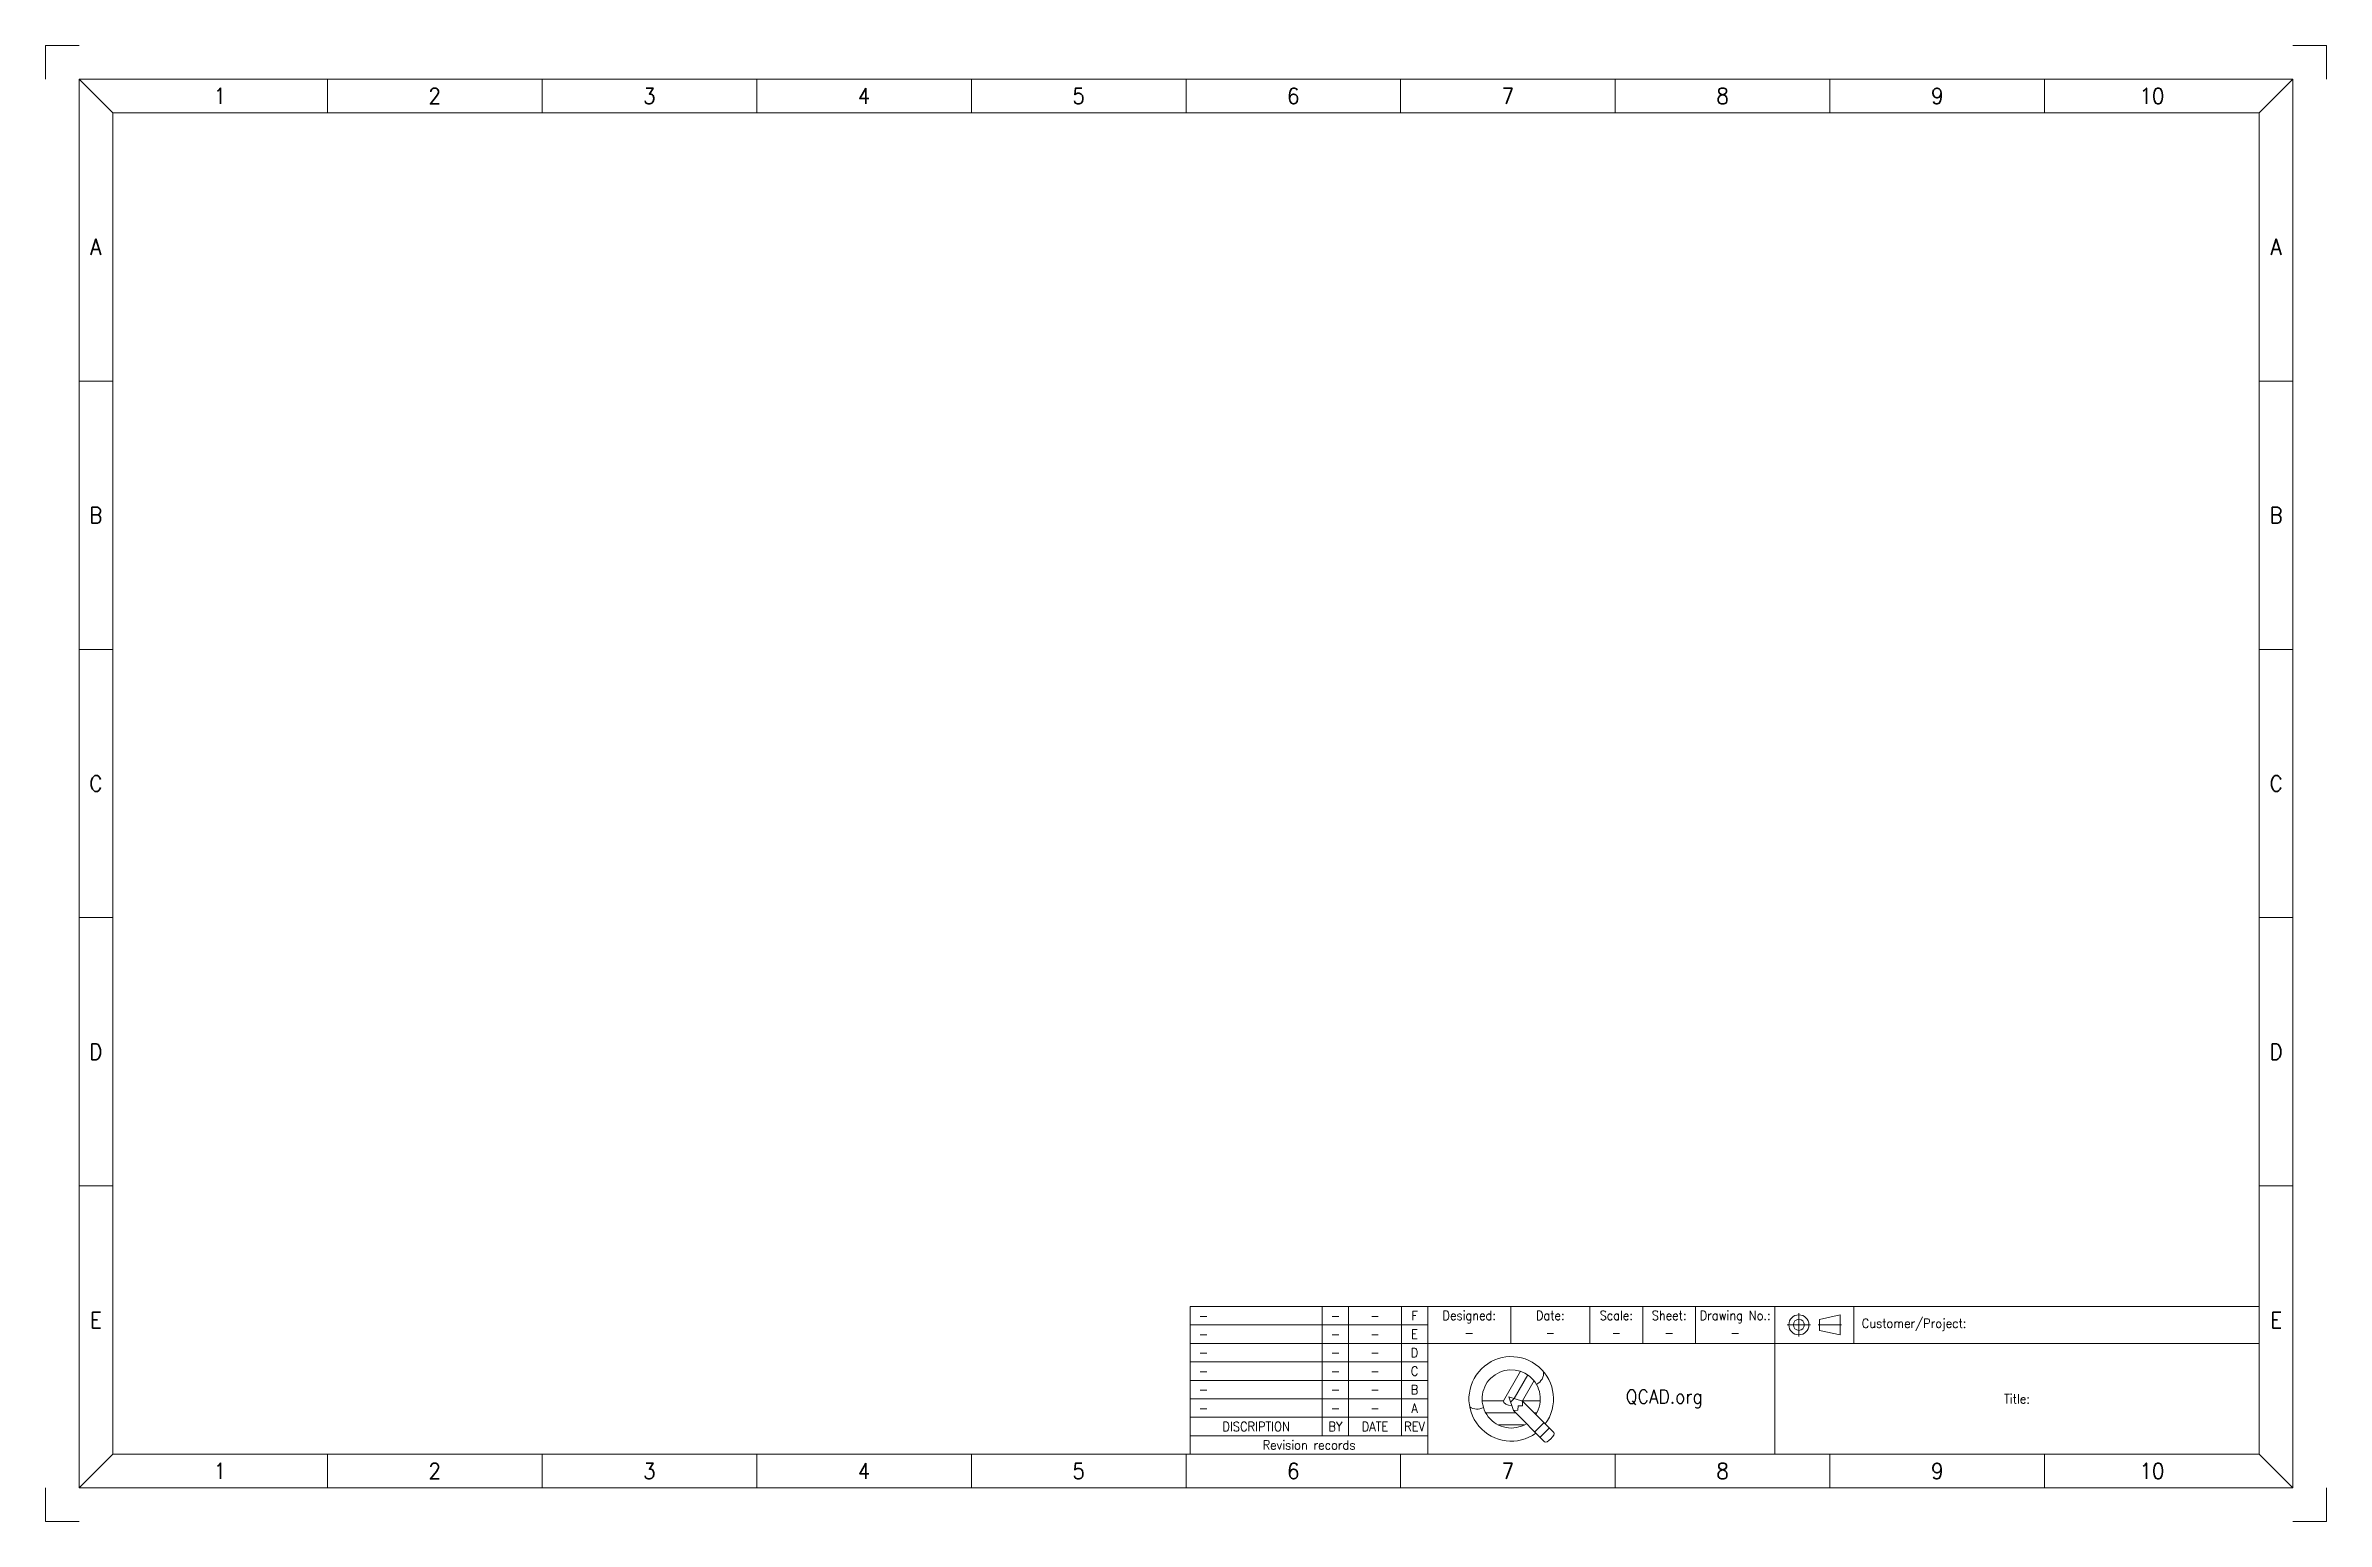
# Model space of a CAD drawing. Header units: inches. Extents: x 0 to 17, y 0 to 11.
import ezdxf

# ---------------------------------------------------------------- set-up
doc = ezdxf.new("R2010")
doc.units = ezdxf.units.IN
doc.header["$MEASUREMENT"] = 0
doc.linetypes.add('DASHDOT2', pattern=[12, 6, -2.95, 0.1, -2.95])
doc.layers.add('9.1 Drawing sheet', color=9, linetype='Continuous', lineweight=9, true_color=0xc0c0c0)
doc.styles.add('textstyle0', font='Standard')
doc.styles.add('textstyle1', font='Standard')
doc.styles.add('textstyle10', font='Standard')
doc.styles.add('textstyle11', font='Standard')
doc.styles.add('textstyle12', font='Standard')
doc.styles.add('textstyle13', font='Standard')
doc.styles.add('textstyle14', font='Standard')
doc.styles.add('textstyle15', font='Standard')
doc.styles.add('textstyle16', font='Standard')
doc.styles.add('textstyle17', font='Standard')
doc.styles.add('textstyle18', font='Standard')
doc.styles.add('textstyle19', font='Standard')
doc.styles.add('textstyle2', font='Standard')
doc.styles.add('textstyle20', font='Standard')
doc.styles.add('textstyle21', font='Standard')
doc.styles.add('textstyle22', font='Standard')
doc.styles.add('textstyle23', font='Standard')
doc.styles.add('textstyle24', font='Standard')
doc.styles.add('textstyle25', font='Standard')
doc.styles.add('textstyle26', font='Standard')
doc.styles.add('textstyle27', font='Standard')
doc.styles.add('textstyle28', font='Standard')
doc.styles.add('textstyle29', font='Standard')
doc.styles.add('textstyle3', font='Standard')
doc.styles.add('textstyle30', font='Standard')
doc.styles.add('textstyle31', font='Standard')
doc.styles.add('textstyle32', font='Standard')
doc.styles.add('textstyle33', font='Standard')
doc.styles.add('textstyle34', font='Standard')
doc.styles.add('textstyle35', font='Standard')
doc.styles.add('textstyle36', font='Standard')
doc.styles.add('textstyle37', font='Standard')
doc.styles.add('textstyle38', font='Standard')
doc.styles.add('textstyle39', font='Standard')
doc.styles.add('textstyle4', font='Standard')
doc.styles.add('textstyle40', font='Standard')
doc.styles.add('textstyle41', font='Standard')
doc.styles.add('textstyle42', font='Standard')
doc.styles.add('textstyle43', font='Standard')
doc.styles.add('textstyle44', font='Standard')
doc.styles.add('textstyle45', font='Standard')
doc.styles.add('textstyle46', font='Standard')
doc.styles.add('textstyle47', font='Standard')
doc.styles.add('textstyle48', font='Standard')
doc.styles.add('textstyle49', font='Standard')
doc.styles.add('textstyle5', font='Standard')
doc.styles.add('textstyle50', font='Standard')
doc.styles.add('textstyle51', font='Standard')
doc.styles.add('textstyle52', font='Standard')
doc.styles.add('textstyle53', font='Standard')
doc.styles.add('textstyle54', font='Standard')
doc.styles.add('textstyle55', font='Standard')
doc.styles.add('textstyle56', font='Standard')
doc.styles.add('textstyle57', font='Standard')
doc.styles.add('textstyle58', font='Standard')
doc.styles.add('textstyle59', font='Standard')
doc.styles.add('textstyle6', font='Standard')
doc.styles.add('textstyle60', font='Standard')
doc.styles.add('textstyle61', font='Standard')
doc.styles.add('textstyle62', font='Standard')
doc.styles.add('textstyle63', font='Standard')
doc.styles.add('textstyle64', font='Standard')
doc.styles.add('textstyle65', font='Standard')
doc.styles.add('textstyle66', font='Standard')
doc.styles.add('textstyle67', font='Standard')
doc.styles.add('textstyle68', font='Standard')
doc.styles.add('textstyle69', font='Standard')
doc.styles.add('textstyle7', font='Standard')
doc.styles.add('textstyle70', font='Standard')
doc.styles.add('textstyle71', font='Standard')
doc.styles.add('textstyle8', font='Standard')
doc.styles.add('textstyle9', font='Standard')

# ---------------------------------------------------------------- blocks, each defined once
blk = doc.blocks.new('Zoned border')
at = {"layer": '9.1 Drawing sheet'}
for p, q in [((0, 11), (0.25, 11)), ((0, 10.75), (0, 11)), ((17, 11), (16.75, 11)), ((17, 10.75), (17, 11)), ((0.25, 0.25), (0.25, 10.75)), ((0.25, 10.75), (16.75, 10.75)), ((0.25, 10.75), (0.5, 10.5)), ((2.1, 10.5), (2.1, 10.75)), ((3.7, 10.5), (3.7, 10.75)), ((5.3, 10.5), (5.3, 10.75)), ((6.9, 10.5), (6.9, 10.75)), ((8.5, 10.5), (8.5, 10.75)), ((10.1, 10.5), (10.1, 10.75)), ((11.7, 10.5), (11.7, 10.75)), ((13.3, 10.5), (13.3, 10.75)), ((14.9, 10.5), (14.9, 10.75)), ((16.75, 10.75), (16.5, 10.5)), ((16.75, 0.25), (16.75, 10.75)), ((0.25, 8.5), (0.5, 8.5)), ((16.5, 8.5), (16.75, 8.5)), ((0.25, 6.5), (0.5, 6.5)), ((16.5, 6.5), (16.75, 6.5)), ((0.25, 4.5), (0.5, 4.5)), ((16.5, 4.5), (16.75, 4.5)), ((0.25, 2.5), (0.5, 2.5)), ((16.5, 2.5), (16.75, 2.5)), ((0.25, 0.25), (0.5, 0.5)), ((2.1, 0.25), (2.1, 0.5)), ((3.7, 0.25), (3.7, 0.5)), ((5.3, 0.25), (5.3, 0.5)), ((6.9, 0.25), (6.9, 0.5)), ((8.5, 0.25), (8.5, 0.5)), ((10.1, 0.25), (10.1, 0.5)), ((11.7, 0.25), (11.7, 0.5)), ((13.3, 0.25), (13.3, 0.5)), ((14.9, 0.25), (14.9, 0.5)), ((16.75, 0.25), (16.5, 0.5)), ((0, 0.25), (0, 0)), ((0.25, 0.25), (16.75, 0.25)), ((17, 0.25), (17, 0)), ((0, 0), (0.25, 0)), ((17, 0), (16.75, 0))]:
    blk.add_line(p, q, dxfattribs=at)
at = {"layer": '9.1 Drawing sheet', "attachment_point": 5}
for s, insert, char_height, style in [('1', (1.3, 10.625), 0.118, 'textstyle66'), ('2', (2.9, 10.625), 0.118, 'textstyle67'), ('3', (4.5, 10.625), 0.118, 'textstyle68'), ('4', (6.1, 10.625), 0.118, 'textstyle69'), ('5', (7.7, 10.625), 0.118, 'textstyle70'), ('6', (9.3, 10.625), 0.118, 'textstyle61'), ('7', (10.9, 10.625), 0.118, 'textstyle62'), ('8', (12.5, 10.625), 0.118, 'textstyle63'), ('9', (14.1, 10.625), 0.118, 'textstyle64'), ('10', (15.7, 10.625), 0.1181, 'textstyle65'), ('A', (0.375, 9.5), 0.118, 'textstyle46'), ('A', (16.625, 9.5), 0.118, 'textstyle60'), ('B', (0.375, 7.5), 0.118, 'textstyle45'), ('B', (16.625, 7.5), 0.118, 'textstyle58'), ('C', (0.375, 5.5), 0.118, 'textstyle44'), ('C', (16.625, 5.5), 0.118, 'textstyle57'), ('D', (0.375, 3.5), 0.118, 'textstyle43'), ('D', (16.625, 3.5), 0.118, 'textstyle56'), ('E', (0.375, 1.5), 0.118, 'textstyle41'), ('E', (16.625, 1.5), 0.118, 'textstyle59'), ('1', (1.3, 0.375), 0.118, 'textstyle42'), ('2', (2.9, 0.375), 0.118, 'textstyle47'), ('3', (4.5, 0.375), 0.118, 'textstyle48'), ('4', (6.1, 0.375), 0.118, 'textstyle49'), ('5', (7.7, 0.375), 0.118, 'textstyle50'), ('6', (9.3, 0.375), 0.118, 'textstyle51'), ('7', (10.9, 0.375), 0.118, 'textstyle52'), ('8', (12.5, 0.375), 0.118, 'textstyle53'), ('9', (14.1, 0.375), 0.118, 'textstyle54'), ('10', (15.7, 0.375), 0.1181, 'textstyle55')]:
    blk.add_mtext(s, dxfattribs=dict(at, insert=insert, char_height=char_height, style=style))
blk = doc.blocks.new('Paper Frame')
at = {"layer": '9.1 Drawing sheet'}
for p, q in [((0, 10.75), (0, 11)), ((0, 11), (0.25, 11)), ((17, 11), (16.75, 11)), ((17, 10.75), (17, 11)), ((0.5, 10.5), (16.5, 10.5)), ((0.5, 0.5), (0.5, 10.5)), ((16.5, 10.5), (16.5, 0.5)), ((16.5, 0.5), (0.5, 0.5)), ((0, 0.25), (0, 0)), ((17, 0.25), (17, 0)), ((0, 0), (0.25, 0)), ((17, 0), (16.75, 0))]:
    blk.add_line(p, q, dxfattribs=at)
blk.add_blockref('Zoned border', (0, 0), dxfattribs=at)
blk = doc.blocks.new('Logo')
at = {"layer": '9.1 Drawing sheet', "lineweight": 9}
for p, q in [((-5.507, 0.619), (-5.634, 0.399)), ((-5.493, 0.399), (-5.406, 0.549)), ((-5.792, 0.399), (-5.634, 0.399)), ((-5.593, 0.429), (-5.491, 0.395)), ((-5.56, 0.326), (-5.593, 0.429)), ((-5.58, 0.39), (-5.554, 0.416)), ((-5.527, 0.328), (-5.525, 0.361)), ((-5.492, 0.362), (-5.525, 0.361)), ((-5.501, 0.399), (-5.359, 0.399)), ((-5.491, 0.395), (-5.492, 0.362)), ((-5.258, 0.162), (-5.491, 0.395)), ((-5.671, 0.219), (-5.48, 0.219)), ((-5.56, 0.326), (-5.527, 0.328)), ((-5.328, 0.093), (-5.56, 0.326)), ((-5.401, 0.167), (-5.331, 0.236)), ((-5.361, 0.127), (-5.292, 0.196))]:
    blk.add_line(p, q, dxfattribs=at)
at = {"layer": '9.1 Drawing sheet', "linetype": 'DASHDOT2', "lineweight": 9}
for p, q in [((-5.554, 0.416), (-5.452, 0.592)), ((-5.766, 0.309), (-5.542, 0.309)), ((-5.404, 0.309), (-5.385, 0.309))]:
    blk.add_line(p, q, dxfattribs=at)
at = {"layer": '9.1 Drawing sheet', "lineweight": 9}
for centre, radius, start, end in [((-5.576, 0.413), 0.315, 323.5694, 305.684), ((-5.576, 0.413), 0.217, 327.5283, 301.4682), ((-5.43, 0.607), 0.0956, 296.5321, 5.6951), ((-5.83, 0.433), 0.0964, 234.9253, 298.9034)]:
    blk.add_arc(centre, radius, start, end, dxfattribs=at)
for centre, major_axis, ratio, start_param, end_param in [((-5.564, 0.399), (-0.0707, 0), 0.514393, 0, 1.456913), ((-5.564, 0.399), (-0.0707, 0), 0.514393, 3.069838, 3.141593), ((-5.293, 0.128), (0.0347, 0.0346), 0.381399, 3.141593, 6.283185)]:
    blk.add_ellipse(centre, major_axis=major_axis, ratio=ratio, start_param=start_param, end_param=end_param, dxfattribs=at)
at = {"layer": '9.1 Drawing sheet', "linetype": 'Continuous', "lineweight": 0, "insert": (-4.436, 0.413), "char_height": 0.10265, "width": 5.70284, "attachment_point": 5, "style": 'textstyle71'}
blk.add_mtext('QCAD.org\\pOpen source CAD', dxfattribs=at)
blk = doc.blocks.new('Title block')
at = {"layer": '9.1 Drawing sheet'}
for p, q in [((-7.969, 1.102), (-6.197, 1.102)), ((-7.969, 1.102), (-7.969, 0)), ((-6.984, 1.102), (-6.984, 0.138)), ((-6.788, 1.102), (-6.788, 0.138)), ((-6.394, 1.102), (-6.394, 0.138)), ((-6.197, 1.102), (0, 1.102)), ((-6.197, 1.102), (-6.197, 0)), ((-5.58, 0.827), (-5.58, 1.102)), ((-4.99, 0.827), (-4.99, 1.102)), ((-4.596, 0.827), (-4.596, 1.102)), ((-4.202, 0.827), (-4.202, 1.102)), ((-3.612, 0.827), (-3.612, 1.102)), ((-3.021, 0.827), (-3.021, 1.102)), ((0, 0), (0, 1.102)), ((-7.969, 0.965), (-6.197, 0.965)), ((-7.969, 0.827), (-6.197, 0.827)), ((-7.969, 0.689), (-6.197, 0.689)), ((-6.197, 0.827), (0, 0.827)), ((-3.612, 0), (-3.612, 0.827)), ((-7.969, 0.551), (-6.197, 0.551)), ((-7.969, 0.413), (-6.197, 0.413)), ((-7.969, 0.276), (-6.197, 0.276)), ((-7.969, 0.138), (-6.197, 0.138)), ((-7.969, 0), (0, 0))]:
    blk.add_line(p, q, dxfattribs=at)
at = {"layer": '9.1 Drawing sheet', "color": 9, "linetype": 'DASHDOT2', "lineweight": 5, "true_color": 0xc0c0c0}
for p, q in [((-3.432, 0.877), (-3.432, 1.052)), ((-3.519, 0.965), (-3.344, 0.965)), ((-3.289, 0.965), (-3.114, 0.965))]:
    blk.add_line(p, q, dxfattribs=at)
at = {"layer": '9.1 Drawing sheet', "color": 9, "linetype": 'Continuous', "lineweight": 9, "true_color": 0xc0c0c0}
for p, q in [((-3.124, 1.039), (-3.279, 1.006)), ((-3.124, 1.039), (-3.124, 0.89)), ((-3.279, 1.006), (-3.279, 0.923)), ((-3.279, 0.923), (-3.124, 0.89))]:
    blk.add_line(p, q, dxfattribs=at)
for radius in [0.0747, 0.0411]:
    blk.add_circle((-3.432, 0.965), radius, dxfattribs=at)
at = {"layer": '9.1 Drawing sheet'}
blk.add_blockref('Logo', (0, 0), dxfattribs=at)
at = {"layer": '9.1 Drawing sheet', "linetype": 'Continuous', "lineweight": 0, "width": 3.8019}
for s, insert, char_height, attachment_point, style in [('-', (-7.904, 1.033), 0.0684, 4, 'textstyle32'), ('-', (-6.886, 1.033), 0.0684, 5, 'textstyle33'), ('-', (-6.591, 1.033), 0.0684, 5, 'textstyle34'), ('F', (-6.296, 1.033), 0.0684, 5, 'textstyle13'), ('Designed:', (-5.889, 1.069), 0.0684, 2, 'textstyle37'), ('Date:', (-5.285, 1.069), 0.0684, 2, 'textstyle38'), ('Scale:', (-4.793, 1.069), 0.0684, 2, 'textstyle39'), ('Sheet:', (-4.399, 1.069), 0.0684, 2, 'textstyle40'), ('Drawing No.:', (-3.907, 1.069), 0.06843, 2, 'textstyle36'), ('Customer/Project:', (-2.963, 0.965), 0.06843, 4, 'textstyle35'), ('-', (-7.904, 0.896), 0.0684, 4, 'textstyle29'), ('-', (-6.886, 0.896), 0.0684, 5, 'textstyle30'), ('-', (-6.591, 0.896), 0.0684, 5, 'textstyle31'), ('E', (-6.296, 0.896), 0.0684, 5, 'textstyle12'), ('-', (-5.889, 0.906), 0.0684, 5, 'textstyle0'), ('-', (-5.285, 0.906), 0.0684, 5, 'textstyle1'), ('-', (-4.793, 0.906), 0.0684, 5, 'textstyle2'), ('-', (-4.399, 0.906), 0.0684, 5, 'textstyle14'), ('-', (-3.907, 0.906), 0.0684, 5, 'textstyle16'), ('-', (-7.904, 0.758), 0.0684, 4, 'textstyle26'), ('-', (-6.886, 0.758), 0.0684, 5, 'textstyle27'), ('-', (-6.591, 0.758), 0.0684, 5, 'textstyle28'), ('D', (-6.296, 0.758), 0.0684, 5, 'textstyle11'), ('-', (-7.904, 0.62), 0.0684, 4, 'textstyle23'), ('-', (-6.886, 0.62), 0.0684, 5, 'textstyle24'), ('-', (-6.591, 0.62), 0.0684, 5, 'textstyle25'), ('C', (-6.296, 0.62), 0.0684, 5, 'textstyle10'), ('B', (-6.296, 0.482), 0.0684, 5, 'textstyle9'), ('-', (-7.904, 0.482), 0.0684, 4, 'textstyle20'), ('-', (-6.886, 0.482), 0.0684, 5, 'textstyle21'), ('-', (-6.591, 0.482), 0.0684, 5, 'textstyle22'), ('A', (-6.296, 0.344), 0.0684, 5, 'textstyle8'), ('Title:', (-1.806, 0.413), 0.0684, 5, 'textstyle15'), ('-', (-7.904, 0.344), 0.0684, 4, 'textstyle17'), ('DISCRIPTION', (-7.477, 0.207), 0.06843, 5, 'textstyle4'), ('BY', (-6.886, 0.207), 0.0684, 5, 'textstyle5'), ('-', (-6.886, 0.344), 0.0684, 5, 'textstyle18'), ('DATE', (-6.591, 0.207), 0.0684, 5, 'textstyle6'), ('-', (-6.591, 0.344), 0.0684, 5, 'textstyle19'), ('REV', (-6.296, 0.207), 0.0684, 5, 'textstyle7'), ('Revision records', (-7.083, 0.069), 0.06843, 5, 'textstyle3')]:
    blk.add_mtext(s, dxfattribs=dict(at, insert=insert, char_height=char_height, attachment_point=attachment_point, style=style))

msp = doc.modelspace()

# ---------------------------------------------------------------- block references
at = {"layer": '9.1 Drawing sheet'}
for name, p in [('Paper Frame', (0, 0)), ('Title block', (16.5, 0.5))]:
    msp.add_blockref(name, p, dxfattribs=at)

doc.saveas('drawing.dxf')
